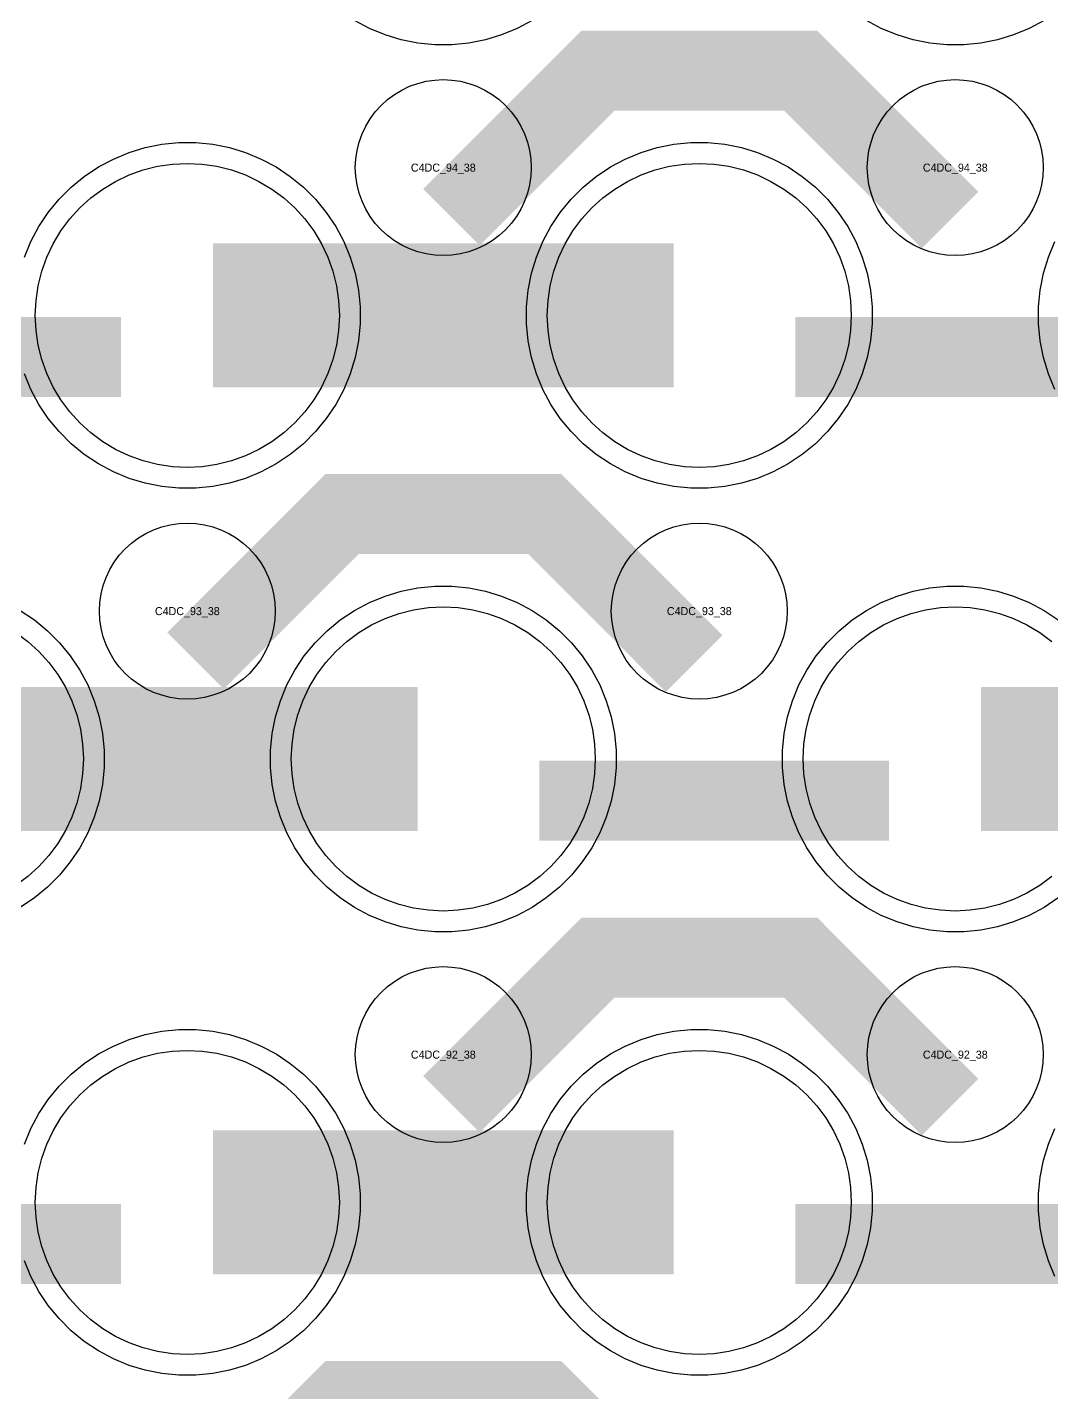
# Model space of a CAD drawing. Extents: x -11880 to 11880, y -14992 to 14992.
# Drawn here: x 110 to 430.1, y -2151.1 to -1724.5 of the extents above; entities that cross this region are included whole.
import ezdxf
from ezdxf.enums import TextEntityAlignment as Align

# ---------------------------------------------------------------- set-up
doc = ezdxf.new("R2010")
doc.units = 0
doc.header["$MEASUREMENT"] = 0
for name, color, linetype in [('GDS_775_DT_237', 138, 'CONTINUOUS'), ('RDL1_FS', 34, 'CONTINUOUS'), ('RDL_BS', 160, 'CONTINUOUS')]:
    doc.layers.add(name, color=color, linetype=linetype)

msp = doc.modelspace()

# ---------------------------------------------------------------- linework, layer by layer
at = {"layer": 'RDL1_FS', "color": 11, "true_color": 0xf27172}
for points in [[(160, -1862.049), (155.343, -1861.82), (150.732, -1861.136), (146.209, -1860.004), (141.819, -1858.432), (137.605, -1856.44), (133.605, -1854.042), (129.86, -1851.264), (126.406, -1848.134), (123.276, -1844.68), (120.498, -1840.935), (118.1, -1836.935), (116.108, -1832.721), (114.536, -1828.331), (113.404, -1823.808), (112.72, -1819.197), (112.491, -1814.54), (112.72, -1809.883), (113.404, -1805.272), (114.536, -1800.749), (116.108, -1796.359), (118.1, -1792.145), (120.498, -1788.145), (123.276, -1784.4), (126.406, -1780.946), (129.86, -1777.816), (133.605, -1775.038), (137.605, -1772.64), (141.819, -1770.648), (146.209, -1769.076), (150.732, -1767.944), (155.343, -1767.26), (160, -1767.031), (164.657, -1767.26), (169.268, -1767.944), (173.791, -1769.076), (178.181, -1770.648), (182.395, -1772.64), (186.395, -1775.038), (190.14, -1777.816), (193.594, -1780.946), (196.724, -1784.4), (199.502, -1788.145), (201.9, -1792.145), (203.892, -1796.359), (205.464, -1800.749), (206.596, -1805.272), (207.28, -1809.883), (207.509, -1814.54), (207.28, -1819.197), (206.596, -1823.808), (205.464, -1828.331), (203.892, -1832.721), (201.9, -1836.935), (199.502, -1840.935), (196.724, -1844.68), (193.594, -1848.134), (190.14, -1851.264), (186.395, -1854.042), (182.395, -1856.44), (178.181, -1858.432), (173.791, -1860.004), (169.268, -1861.136), (164.657, -1861.82)], [(320, -1862.049), (315.343, -1861.82), (310.732, -1861.136), (306.209, -1860.004), (301.819, -1858.432), (297.605, -1856.44), (293.605, -1854.042), (289.86, -1851.264), (286.406, -1848.134), (283.276, -1844.68), (280.498, -1840.935), (278.1, -1836.935), (276.108, -1832.721), (274.536, -1828.331), (273.404, -1823.808), (272.72, -1819.197), (272.491, -1814.54), (272.72, -1809.883), (273.404, -1805.272), (274.536, -1800.749), (276.108, -1796.359), (278.1, -1792.145), (280.498, -1788.145), (283.276, -1784.4), (286.406, -1780.946), (289.86, -1777.816), (293.605, -1775.038), (297.605, -1772.64), (301.819, -1770.648), (306.209, -1769.076), (310.732, -1767.944), (315.343, -1767.26), (320, -1767.031), (324.657, -1767.26), (329.268, -1767.944), (333.791, -1769.076), (338.181, -1770.648), (342.395, -1772.64), (346.395, -1775.038), (350.14, -1777.816), (353.594, -1780.946), (356.724, -1784.4), (359.502, -1788.145), (361.9, -1792.145), (363.892, -1796.359), (365.464, -1800.749), (366.596, -1805.272), (367.28, -1809.883), (367.509, -1814.54), (367.28, -1819.197), (366.596, -1823.808), (365.464, -1828.331), (363.892, -1832.721), (361.9, -1836.935), (359.502, -1840.935), (356.724, -1844.68), (353.594, -1848.134), (350.14, -1851.264), (346.395, -1854.042), (342.395, -1856.44), (338.181, -1858.432), (333.791, -1860.004), (329.268, -1861.136), (324.657, -1861.82)]]:
    msp.add_lwpolyline(points, close=True, dxfattribs=at)
for points in [[(168.002, -1814.54, 45, 45, 0), (240.002, -1814.54, 45, 45, 0)], [(240.002, -1814.54, 45, 45, 0), (312.002, -1814.54, 45, 45, 0)]]:
    msp.add_lwpolyline(points, format="xyseb", dxfattribs=at)
at = {"layer": 'RDL1_FS'}
for points in [[(240, -2000.614), (235.343, -2000.385), (230.732, -1999.701), (226.209, -1998.569), (221.819, -1996.997), (217.605, -1995.005), (213.605, -1992.607), (209.86, -1989.829), (206.406, -1986.699), (203.276, -1983.245), (200.498, -1979.5), (198.1, -1975.5), (196.108, -1971.286), (194.536, -1966.896), (193.404, -1962.373), (192.72, -1957.762), (192.491, -1953.105), (192.72, -1948.448), (193.404, -1943.837), (194.536, -1939.314), (196.108, -1934.924), (198.1, -1930.71), (200.498, -1926.71), (203.276, -1922.965), (206.406, -1919.511), (209.86, -1916.381), (213.605, -1913.603), (217.605, -1911.205), (221.819, -1909.213), (226.209, -1907.641), (230.732, -1906.509), (235.343, -1905.825), (240, -1905.596), (244.657, -1905.825), (249.268, -1906.509), (253.791, -1907.641), (258.181, -1909.213), (262.395, -1911.205), (266.395, -1913.603), (270.14, -1916.381), (273.594, -1919.511), (276.724, -1922.965), (279.502, -1926.71), (281.9, -1930.71), (283.892, -1934.924), (285.464, -1939.314), (286.596, -1943.837), (287.28, -1948.448), (287.509, -1953.105), (287.28, -1957.762), (286.596, -1962.373), (285.464, -1966.896), (283.892, -1971.286), (281.9, -1975.5), (279.502, -1979.5), (276.724, -1983.245), (273.594, -1986.699), (270.14, -1989.829), (266.395, -1992.607), (262.395, -1995.005), (258.181, -1996.997), (253.791, -1998.569), (249.268, -1999.701), (244.657, -2000.385)], [(160, -2139.179), (155.343, -2138.95), (150.732, -2138.266), (146.209, -2137.134), (141.819, -2135.562), (137.605, -2133.57), (133.605, -2131.172), (129.86, -2128.394), (126.406, -2125.264), (123.276, -2121.81), (120.498, -2118.065), (118.1, -2114.065), (116.108, -2109.851), (114.536, -2105.461), (113.404, -2100.938), (112.72, -2096.327), (112.491, -2091.67), (112.72, -2087.013), (113.404, -2082.402), (114.536, -2077.879), (116.108, -2073.489), (118.1, -2069.275), (120.498, -2065.275), (123.276, -2061.53), (126.406, -2058.076), (129.86, -2054.946), (133.605, -2052.168), (137.605, -2049.77), (141.819, -2047.778), (146.209, -2046.206), (150.732, -2045.074), (155.343, -2044.39), (160, -2044.161), (164.657, -2044.39), (169.268, -2045.074), (173.791, -2046.206), (178.181, -2047.778), (182.395, -2049.77), (186.395, -2052.168), (190.14, -2054.946), (193.594, -2058.076), (196.724, -2061.53), (199.502, -2065.275), (201.9, -2069.275), (203.892, -2073.489), (205.464, -2077.879), (206.596, -2082.402), (207.28, -2087.013), (207.509, -2091.67), (207.28, -2096.327), (206.596, -2100.938), (205.464, -2105.461), (203.892, -2109.851), (201.9, -2114.065), (199.502, -2118.065), (196.724, -2121.81), (193.594, -2125.264), (190.14, -2128.394), (186.395, -2131.172), (182.395, -2133.57), (178.181, -2135.562), (173.791, -2137.134), (169.268, -2138.266), (164.657, -2138.95)], [(320, -2139.179), (315.343, -2138.95), (310.732, -2138.266), (306.209, -2137.134), (301.819, -2135.562), (297.605, -2133.57), (293.605, -2131.172), (289.86, -2128.394), (286.406, -2125.264), (283.276, -2121.81), (280.498, -2118.065), (278.1, -2114.065), (276.108, -2109.851), (274.536, -2105.461), (273.404, -2100.938), (272.72, -2096.327), (272.491, -2091.67), (272.72, -2087.013), (273.404, -2082.402), (274.536, -2077.879), (276.108, -2073.489), (278.1, -2069.275), (280.498, -2065.275), (283.276, -2061.53), (286.406, -2058.076), (289.86, -2054.946), (293.605, -2052.168), (297.605, -2049.77), (301.819, -2047.778), (306.209, -2046.206), (310.732, -2045.074), (315.343, -2044.39), (320, -2044.161), (324.657, -2044.39), (329.268, -2045.074), (333.791, -2046.206), (338.181, -2047.778), (342.395, -2049.77), (346.395, -2052.168), (350.14, -2054.946), (353.594, -2058.076), (356.724, -2061.53), (359.502, -2065.275), (361.9, -2069.275), (363.892, -2073.489), (365.464, -2077.879), (366.596, -2082.402), (367.28, -2087.013), (367.509, -2091.67), (367.28, -2096.327), (366.596, -2100.938), (365.464, -2105.461), (363.892, -2109.851), (361.9, -2114.065), (359.502, -2118.065), (356.724, -2121.81), (353.594, -2125.264), (350.14, -2128.394), (346.395, -2131.172), (342.395, -2133.57), (338.181, -2135.562), (333.791, -2137.134), (329.268, -2138.266), (324.657, -2138.95)]]:
    msp.add_lwpolyline(points, close=True, dxfattribs=at)
for points in [[(430.14, -1989.829), (426.395, -1992.607), (422.395, -1995.005), (418.181, -1996.997), (413.791, -1998.569), (409.268, -1999.701), (404.657, -2000.385), (400, -2000.614), (395.343, -2000.385), (390.732, -1999.701), (386.209, -1998.569), (381.819, -1996.997), (377.605, -1995.005), (373.605, -1992.607), (369.86, -1989.829), (366.406, -1986.699), (363.276, -1983.245), (360.498, -1979.5), (358.1, -1975.5), (356.108, -1971.286), (354.536, -1966.896), (353.404, -1962.373), (352.72, -1957.762), (352.491, -1953.105), (352.72, -1948.448), (353.404, -1943.837), (354.536, -1939.314), (356.108, -1934.924), (358.1, -1930.71), (360.498, -1926.71), (363.276, -1922.965), (366.406, -1919.511), (369.86, -1916.381), (373.605, -1913.603), (377.605, -1911.205), (381.819, -1909.213), (386.209, -1907.641), (390.732, -1906.509), (395.343, -1905.825), (400, -1905.596), (404.657, -1905.825), (409.268, -1906.509), (413.791, -1907.641), (418.181, -1909.213), (422.395, -1911.205), (426.395, -1913.603), (430.14, -1916.381)], [(106.395, -1913.603), (110.14, -1916.381), (113.594, -1919.511), (116.724, -1922.965), (119.502, -1926.71), (121.9, -1930.71), (123.892, -1934.924), (125.464, -1939.314), (126.596, -1943.837), (127.28, -1948.448), (127.509, -1953.105), (127.28, -1957.762), (126.596, -1962.373), (125.464, -1966.896), (123.892, -1971.286), (121.9, -1975.5), (119.502, -1979.5), (116.724, -1983.245), (113.594, -1986.699), (110.14, -1989.829), (106.395, -1992.607)]]:
    msp.add_lwpolyline(points, dxfattribs=at)
for points in [[(88.002, -1953.105, 45, 45, 0), (160.002, -1953.105, 45, 45, 0)], [(160.002, -1953.105, 45, 45, 0), (232.002, -1953.105, 45, 45, 0)], [(408.002, -1953.105, 45, 45, 0), (480.002, -1953.105, 45, 45, 0)], [(168.002, -2091.67, 45, 45, 0), (240.002, -2091.67, 45, 45, 0)], [(240.002, -2091.67, 45, 45, 0), (312.002, -2091.67, 45, 45, 0)]]:
    msp.add_lwpolyline(points, format="xyseb", dxfattribs=at)
at = {"layer": 'RDL_BS'}
for points in [[(267.777, -1722.363), (263.115, -1724.855), (258.205, -1726.886), (253.165, -1728.417), (247.938, -1729.463), (242.644, -1729.98), (237.356, -1729.98), (232.062, -1729.463), (226.835, -1728.417), (221.795, -1726.886), (216.885, -1724.855), (212.223, -1722.363)], [(427.777, -1722.363), (423.115, -1724.855), (418.205, -1726.886), (413.165, -1728.417), (407.938, -1729.463), (402.644, -1729.98), (397.356, -1729.98), (392.062, -1729.463), (386.835, -1728.417), (381.795, -1726.886), (376.885, -1724.855), (372.223, -1722.363)], [(432.191, -1996.541), (427.777, -1999.488), (423.115, -2001.98), (418.205, -2004.011), (413.165, -2005.542), (407.938, -2006.588), (402.644, -2007.105), (397.356, -2007.105), (392.062, -2006.588), (386.835, -2005.542), (381.795, -2004.011), (376.885, -2001.98), (372.223, -1999.488), (367.809, -1996.541), (363.708, -1993.179), (359.926, -1989.397), (356.564, -1985.296), (353.617, -1980.882), (351.125, -1976.22), (349.094, -1971.31), (347.563, -1966.27), (346.517, -1961.043), (346, -1955.749), (346, -1950.461), (346.517, -1945.167), (347.563, -1939.94), (349.094, -1934.9), (351.125, -1929.99), (353.617, -1925.328), (356.564, -1920.914), (359.926, -1916.813), (363.708, -1913.031), (367.809, -1909.669), (372.223, -1906.722), (376.885, -1904.23), (381.795, -1902.199), (386.835, -1900.668), (392.062, -1899.622), (397.356, -1899.105), (402.644, -1899.105), (407.938, -1899.622), (413.165, -1900.668), (418.205, -1902.199), (423.115, -1904.23), (427.777, -1906.722), (432.191, -1909.669)], [(107.777, -1906.722), (112.191, -1909.669), (116.292, -1913.031), (120.074, -1916.813), (123.436, -1920.914), (126.383, -1925.328), (128.875, -1929.99), (130.906, -1934.9), (132.437, -1939.94), (133.483, -1945.167), (134, -1950.461), (134, -1955.749), (133.483, -1961.043), (132.437, -1966.27), (130.906, -1971.31), (128.875, -1976.22), (126.383, -1980.882), (123.436, -1985.296), (120.074, -1989.397), (116.292, -1993.179), (112.191, -1996.541), (107.777, -1999.488)], [(109.094, -2073.465), (111.125, -2068.555), (113.617, -2063.893), (116.564, -2059.479), (119.926, -2055.378), (123.708, -2051.596), (127.809, -2048.234), (132.223, -2045.287), (136.885, -2042.795), (141.795, -2040.764), (146.835, -2039.233), (152.062, -2038.187), (157.356, -2037.67), (162.644, -2037.67), (167.938, -2038.187), (173.165, -2039.233), (178.205, -2040.764), (183.115, -2042.795), (187.777, -2045.287), (192.191, -2048.234), (196.292, -2051.596), (200.074, -2055.378), (203.436, -2059.479), (206.383, -2063.893), (208.875, -2068.555), (210.906, -2073.465), (212.437, -2078.505), (213.483, -2083.732), (214, -2089.026), (214, -2094.314), (213.483, -2099.608), (212.437, -2104.835), (210.906, -2109.875), (208.875, -2114.785), (206.383, -2119.447), (203.436, -2123.861), (200.074, -2127.962), (196.292, -2131.744), (192.191, -2135.106), (187.777, -2138.053), (183.115, -2140.545), (178.205, -2142.576), (173.165, -2144.107), (167.938, -2145.153), (162.644, -2145.67), (157.356, -2145.67), (152.062, -2145.153), (146.835, -2144.107), (141.795, -2142.576), (136.885, -2140.545), (132.223, -2138.053), (127.809, -2135.106), (123.708, -2131.744), (119.926, -2127.962), (116.564, -2123.861), (113.617, -2119.447), (111.125, -2114.785), (109.094, -2109.875)], [(431.125, -2114.785), (429.094, -2109.875), (427.563, -2104.835), (426.517, -2099.608), (426, -2094.314), (426, -2089.026), (426.517, -2083.732), (427.563, -2078.505), (429.094, -2073.465), (431.125, -2068.555)]]:
    msp.add_lwpolyline(points, dxfattribs=at)
for points in [[(242.562, -1783.854, 25, 25, 0), (288.377, -1738.039, 25, 25, 0), (321.93, -1738.039, 25, 25, 0)], [(398.401, -1784.753, 25, 25, 0), (351.687, -1738.039, 25, 25, 0), (321.929, -1738.039, 25, 25, 0)], [(162.562, -1922.419, 25, 25, 0), (208.377, -1876.604, 25, 25, 0), (241.93, -1876.604, 25, 25, 0)], [(318.401, -1923.318, 25, 25, 0), (271.687, -1876.604, 25, 25, 0), (241.929, -1876.604, 25, 25, 0)], [(270.016, -1966.118, 25, 25, 0), (379.281, -1966.118, 25, 25, 0)], [(242.562, -2060.984, 25, 25, 0), (288.377, -2015.169, 25, 25, 0), (321.93, -2015.169, 25, 25, 0)], [(398.401, -2061.883, 25, 25, 0), (351.687, -2015.169, 25, 25, 0), (321.929, -2015.169, 25, 25, 0)], [(30.016, -2104.683, 25, 25, 0), (139.281, -2104.683, 25, 25, 0)], [(350.016, -2104.683, 25, 25, 0), (459.281, -2104.683, 25, 25, 0)], [(162.562, -2199.549, 25, 25, 0), (208.377, -2153.734, 25, 25, 0), (241.93, -2153.734, 25, 25, 0)], [(318.401, -2200.448, 25, 25, 0), (271.687, -2153.734, 25, 25, 0), (241.929, -2153.734, 25, 25, 0)]]:
    msp.add_lwpolyline(points, format="xyseb", dxfattribs=at)
for points in [[(240, -1795.846), (237.307, -1795.714), (234.635, -1795.318), (232.016, -1794.661), (229.481, -1793.754), (227.044, -1792.602), (224.72, -1791.209), (222.557, -1789.606), (220.558, -1787.794), (218.746, -1785.795), (217.143, -1783.632), (215.75, -1781.308), (214.598, -1778.871), (213.691, -1776.336), (213.034, -1773.717), (212.638, -1771.045), (212.506, -1768.352), (212.638, -1765.659), (213.034, -1762.987), (213.691, -1760.368), (214.598, -1757.833), (215.75, -1755.396), (217.143, -1753.072), (218.746, -1750.909), (220.558, -1748.91), (222.557, -1747.098), (224.72, -1745.495), (227.044, -1744.102), (229.481, -1742.95), (232.016, -1742.043), (234.635, -1741.386), (237.307, -1740.99), (240, -1740.858), (242.693, -1740.99), (245.365, -1741.386), (247.984, -1742.043), (250.519, -1742.95), (252.956, -1744.102), (255.28, -1745.495), (257.443, -1747.098), (259.442, -1748.91), (261.254, -1750.909), (262.857, -1753.072), (264.25, -1755.396), (265.402, -1757.833), (266.309, -1760.368), (266.966, -1762.987), (267.362, -1765.659), (267.494, -1768.352), (267.362, -1771.045), (266.966, -1773.717), (266.309, -1776.336), (265.402, -1778.871), (264.25, -1781.308), (262.857, -1783.632), (261.254, -1785.795), (259.442, -1787.794), (257.443, -1789.606), (255.28, -1791.209), (252.956, -1792.602), (250.519, -1793.754), (247.984, -1794.661), (245.365, -1795.318), (242.693, -1795.714)], [(400, -1795.846), (397.307, -1795.714), (394.635, -1795.318), (392.016, -1794.661), (389.481, -1793.754), (387.044, -1792.602), (384.72, -1791.209), (382.557, -1789.606), (380.558, -1787.794), (378.746, -1785.795), (377.143, -1783.632), (375.75, -1781.308), (374.598, -1778.871), (373.691, -1776.336), (373.034, -1773.717), (372.638, -1771.045), (372.506, -1768.352), (372.638, -1765.659), (373.034, -1762.987), (373.691, -1760.368), (374.598, -1757.833), (375.75, -1755.396), (377.143, -1753.072), (378.746, -1750.909), (380.558, -1748.91), (382.557, -1747.098), (384.72, -1745.495), (387.044, -1744.102), (389.481, -1742.95), (392.016, -1742.043), (394.635, -1741.386), (397.307, -1740.99), (400, -1740.858), (402.693, -1740.99), (405.365, -1741.386), (407.984, -1742.043), (410.519, -1742.95), (412.956, -1744.102), (415.28, -1745.495), (417.443, -1747.098), (419.442, -1748.91), (421.254, -1750.909), (422.857, -1753.072), (424.25, -1755.396), (425.402, -1757.833), (426.309, -1760.368), (426.966, -1762.987), (427.362, -1765.659), (427.494, -1768.352), (427.362, -1771.045), (426.966, -1773.717), (426.309, -1776.336), (425.402, -1778.871), (424.25, -1781.308), (422.857, -1783.632), (421.254, -1785.795), (419.442, -1787.794), (417.443, -1789.606), (415.28, -1791.209), (412.956, -1792.602), (410.519, -1793.754), (407.984, -1794.661), (405.365, -1795.318), (402.693, -1795.714)], [(160, -1934.411), (157.307, -1934.279), (154.635, -1933.883), (152.016, -1933.226), (149.481, -1932.319), (147.044, -1931.167), (144.72, -1929.774), (142.557, -1928.171), (140.558, -1926.359), (138.746, -1924.36), (137.143, -1922.197), (135.75, -1919.873), (134.598, -1917.436), (133.691, -1914.901), (133.034, -1912.282), (132.638, -1909.61), (132.506, -1906.917), (132.638, -1904.224), (133.034, -1901.552), (133.691, -1898.933), (134.598, -1896.398), (135.75, -1893.961), (137.143, -1891.637), (138.746, -1889.474), (140.558, -1887.475), (142.557, -1885.663), (144.72, -1884.06), (147.044, -1882.667), (149.481, -1881.515), (152.016, -1880.608), (154.635, -1879.951), (157.307, -1879.555), (160, -1879.423), (162.693, -1879.555), (165.365, -1879.951), (167.984, -1880.608), (170.519, -1881.515), (172.956, -1882.667), (175.28, -1884.06), (177.443, -1885.663), (179.442, -1887.475), (181.254, -1889.474), (182.857, -1891.637), (184.25, -1893.961), (185.402, -1896.398), (186.309, -1898.933), (186.966, -1901.552), (187.362, -1904.224), (187.494, -1906.917), (187.362, -1909.61), (186.966, -1912.282), (186.309, -1914.901), (185.402, -1917.436), (184.25, -1919.873), (182.857, -1922.197), (181.254, -1924.36), (179.442, -1926.359), (177.443, -1928.171), (175.28, -1929.774), (172.956, -1931.167), (170.519, -1932.319), (167.984, -1933.226), (165.365, -1933.883), (162.693, -1934.279)], [(320, -1934.411), (317.307, -1934.279), (314.635, -1933.883), (312.016, -1933.226), (309.481, -1932.319), (307.044, -1931.167), (304.72, -1929.774), (302.557, -1928.171), (300.558, -1926.359), (298.746, -1924.36), (297.143, -1922.197), (295.75, -1919.873), (294.598, -1917.436), (293.691, -1914.901), (293.034, -1912.282), (292.638, -1909.61), (292.506, -1906.917), (292.638, -1904.224), (293.034, -1901.552), (293.691, -1898.933), (294.598, -1896.398), (295.75, -1893.961), (297.143, -1891.637), (298.746, -1889.474), (300.558, -1887.475), (302.557, -1885.663), (304.72, -1884.06), (307.044, -1882.667), (309.481, -1881.515), (312.016, -1880.608), (314.635, -1879.951), (317.307, -1879.555), (320, -1879.423), (322.693, -1879.555), (325.365, -1879.951), (327.984, -1880.608), (330.519, -1881.515), (332.956, -1882.667), (335.28, -1884.06), (337.443, -1885.663), (339.442, -1887.475), (341.254, -1889.474), (342.857, -1891.637), (344.25, -1893.961), (345.402, -1896.398), (346.309, -1898.933), (346.966, -1901.552), (347.362, -1904.224), (347.494, -1906.917), (347.362, -1909.61), (346.966, -1912.282), (346.309, -1914.901), (345.402, -1917.436), (344.25, -1919.873), (342.857, -1922.197), (341.254, -1924.36), (339.442, -1926.359), (337.443, -1928.171), (335.28, -1929.774), (332.956, -1931.167), (330.519, -1932.319), (327.984, -1933.226), (325.365, -1933.883), (322.693, -1934.279)], [(237.356, -2007.105), (232.062, -2006.588), (226.835, -2005.542), (221.795, -2004.011), (216.885, -2001.98), (212.223, -1999.488), (207.809, -1996.541), (203.708, -1993.179), (199.926, -1989.397), (196.564, -1985.296), (193.617, -1980.882), (191.125, -1976.22), (189.094, -1971.31), (187.563, -1966.27), (186.517, -1961.043), (186, -1955.749), (186, -1950.461), (186.517, -1945.167), (187.563, -1939.94), (189.094, -1934.9), (191.125, -1929.99), (193.617, -1925.328), (196.564, -1920.914), (199.926, -1916.813), (203.708, -1913.031), (207.809, -1909.669), (212.223, -1906.722), (216.885, -1904.23), (221.795, -1902.199), (226.835, -1900.668), (232.062, -1899.622), (237.356, -1899.105), (242.644, -1899.105), (247.938, -1899.622), (253.165, -1900.668), (258.205, -1902.199), (263.115, -1904.23), (267.777, -1906.722), (272.191, -1909.669), (276.292, -1913.031), (280.074, -1916.813), (283.436, -1920.914), (286.383, -1925.328), (288.875, -1929.99), (290.906, -1934.9), (292.437, -1939.94), (293.483, -1945.167), (294, -1950.461), (294, -1955.749), (293.483, -1961.043), (292.437, -1966.27), (290.906, -1971.31), (288.875, -1976.22), (286.383, -1980.882), (283.436, -1985.296), (280.074, -1989.397), (276.292, -1993.179), (272.191, -1996.541), (267.777, -1999.488), (263.115, -2001.98), (258.205, -2004.011), (253.165, -2005.542), (247.938, -2006.588), (242.644, -2007.105)], [(240, -2072.976), (237.307, -2072.844), (234.635, -2072.448), (232.016, -2071.791), (229.481, -2070.884), (227.044, -2069.732), (224.72, -2068.339), (222.557, -2066.736), (220.558, -2064.924), (218.746, -2062.925), (217.143, -2060.762), (215.75, -2058.438), (214.598, -2056.001), (213.691, -2053.466), (213.034, -2050.847), (212.638, -2048.175), (212.506, -2045.482), (212.638, -2042.789), (213.034, -2040.117), (213.691, -2037.498), (214.598, -2034.963), (215.75, -2032.526), (217.143, -2030.202), (218.746, -2028.039), (220.558, -2026.04), (222.557, -2024.228), (224.72, -2022.625), (227.044, -2021.232), (229.481, -2020.08), (232.016, -2019.173), (234.635, -2018.516), (237.307, -2018.12), (240, -2017.988), (242.693, -2018.12), (245.365, -2018.516), (247.984, -2019.173), (250.519, -2020.08), (252.956, -2021.232), (255.28, -2022.625), (257.443, -2024.228), (259.442, -2026.04), (261.254, -2028.039), (262.857, -2030.202), (264.25, -2032.526), (265.402, -2034.963), (266.309, -2037.498), (266.966, -2040.117), (267.362, -2042.789), (267.494, -2045.482), (267.362, -2048.175), (266.966, -2050.847), (266.309, -2053.466), (265.402, -2056.001), (264.25, -2058.438), (262.857, -2060.762), (261.254, -2062.925), (259.442, -2064.924), (257.443, -2066.736), (255.28, -2068.339), (252.956, -2069.732), (250.519, -2070.884), (247.984, -2071.791), (245.365, -2072.448), (242.693, -2072.844)], [(400, -2072.976), (397.307, -2072.844), (394.635, -2072.448), (392.016, -2071.791), (389.481, -2070.884), (387.044, -2069.732), (384.72, -2068.339), (382.557, -2066.736), (380.558, -2064.924), (378.746, -2062.925), (377.143, -2060.762), (375.75, -2058.438), (374.598, -2056.001), (373.691, -2053.466), (373.034, -2050.847), (372.638, -2048.175), (372.506, -2045.482), (372.638, -2042.789), (373.034, -2040.117), (373.691, -2037.498), (374.598, -2034.963), (375.75, -2032.526), (377.143, -2030.202), (378.746, -2028.039), (380.558, -2026.04), (382.557, -2024.228), (384.72, -2022.625), (387.044, -2021.232), (389.481, -2020.08), (392.016, -2019.173), (394.635, -2018.516), (397.307, -2018.12), (400, -2017.988), (402.693, -2018.12), (405.365, -2018.516), (407.984, -2019.173), (410.519, -2020.08), (412.956, -2021.232), (415.28, -2022.625), (417.443, -2024.228), (419.442, -2026.04), (421.254, -2028.039), (422.857, -2030.202), (424.25, -2032.526), (425.402, -2034.963), (426.309, -2037.498), (426.966, -2040.117), (427.362, -2042.789), (427.494, -2045.482), (427.362, -2048.175), (426.966, -2050.847), (426.309, -2053.466), (425.402, -2056.001), (424.25, -2058.438), (422.857, -2060.762), (421.254, -2062.925), (419.442, -2064.924), (417.443, -2066.736), (415.28, -2068.339), (412.956, -2069.732), (410.519, -2070.884), (407.984, -2071.791), (405.365, -2072.448), (402.693, -2072.844)], [(317.356, -2145.67), (312.062, -2145.153), (306.835, -2144.107), (301.795, -2142.576), (296.885, -2140.545), (292.223, -2138.053), (287.809, -2135.106), (283.708, -2131.744), (279.926, -2127.962), (276.564, -2123.861), (273.617, -2119.447), (271.125, -2114.785), (269.094, -2109.875), (267.563, -2104.835), (266.517, -2099.608), (266, -2094.314), (266, -2089.026), (266.517, -2083.732), (267.563, -2078.505), (269.094, -2073.465), (271.125, -2068.555), (273.617, -2063.893), (276.564, -2059.479), (279.926, -2055.378), (283.708, -2051.596), (287.809, -2048.234), (292.223, -2045.287), (296.885, -2042.795), (301.795, -2040.764), (306.835, -2039.233), (312.062, -2038.187), (317.356, -2037.67), (322.644, -2037.67), (327.938, -2038.187), (333.165, -2039.233), (338.205, -2040.764), (343.115, -2042.795), (347.777, -2045.287), (352.191, -2048.234), (356.292, -2051.596), (360.074, -2055.378), (363.436, -2059.479), (366.383, -2063.893), (368.875, -2068.555), (370.906, -2073.465), (372.437, -2078.505), (373.483, -2083.732), (374, -2089.026), (374, -2094.314), (373.483, -2099.608), (372.437, -2104.835), (370.906, -2109.875), (368.875, -2114.785), (366.383, -2119.447), (363.436, -2123.861), (360.074, -2127.962), (356.292, -2131.744), (352.191, -2135.106), (347.777, -2138.053), (343.115, -2140.545), (338.205, -2142.576), (333.165, -2144.107), (327.938, -2145.153), (322.644, -2145.67)]]:
    msp.add_lwpolyline(points, close=True, dxfattribs=at)
at = {"layer": 'RDL_BS', "color": 11, "true_color": 0xf27172}
for points in [[(109.094, -1796.335), (111.125, -1791.425), (113.617, -1786.763), (116.564, -1782.349), (119.926, -1778.248), (123.708, -1774.466), (127.809, -1771.104), (132.223, -1768.157), (136.885, -1765.665), (141.795, -1763.634), (146.835, -1762.103), (152.062, -1761.057), (157.356, -1760.54), (162.644, -1760.54), (167.938, -1761.057), (173.165, -1762.103), (178.205, -1763.634), (183.115, -1765.665), (187.777, -1768.157), (192.191, -1771.104), (196.292, -1774.466), (200.074, -1778.248), (203.436, -1782.349), (206.383, -1786.763), (208.875, -1791.425), (210.906, -1796.335), (212.437, -1801.375), (213.483, -1806.602), (214, -1811.896), (214, -1817.184), (213.483, -1822.478), (212.437, -1827.705), (210.906, -1832.745), (208.875, -1837.655), (206.383, -1842.317), (203.436, -1846.731), (200.074, -1850.832), (196.292, -1854.614), (192.191, -1857.976), (187.777, -1860.923), (183.115, -1863.415), (178.205, -1865.446), (173.165, -1866.977), (167.938, -1868.023), (162.644, -1868.54), (157.356, -1868.54), (152.062, -1868.023), (146.835, -1866.977), (141.795, -1865.446), (136.885, -1863.415), (132.223, -1860.923), (127.809, -1857.976), (123.708, -1854.614), (119.926, -1850.832), (116.564, -1846.731), (113.617, -1842.317), (111.125, -1837.655), (109.094, -1832.745)], [(431.125, -1837.655), (429.094, -1832.745), (427.563, -1827.705), (426.517, -1822.478), (426, -1817.184), (426, -1811.896), (426.517, -1806.602), (427.563, -1801.375), (429.094, -1796.335), (431.125, -1791.425)]]:
    msp.add_lwpolyline(points, dxfattribs=at)
msp.add_lwpolyline([(317.356, -1868.54), (312.062, -1868.023), (306.835, -1866.977), (301.795, -1865.446), (296.885, -1863.415), (292.223, -1860.923), (287.809, -1857.976), (283.708, -1854.614), (279.926, -1850.832), (276.564, -1846.731), (273.617, -1842.317), (271.125, -1837.655), (269.094, -1832.745), (267.563, -1827.705), (266.517, -1822.478), (266, -1817.184), (266, -1811.896), (266.517, -1806.602), (267.563, -1801.375), (269.094, -1796.335), (271.125, -1791.425), (273.617, -1786.763), (276.564, -1782.349), (279.926, -1778.248), (283.708, -1774.466), (287.809, -1771.104), (292.223, -1768.157), (296.885, -1765.665), (301.795, -1763.634), (306.835, -1762.103), (312.062, -1761.057), (317.356, -1760.54), (322.644, -1760.54), (327.938, -1761.057), (333.165, -1762.103), (338.205, -1763.634), (343.115, -1765.665), (347.777, -1768.157), (352.191, -1771.104), (356.292, -1774.466), (360.074, -1778.248), (363.436, -1782.349), (366.383, -1786.763), (368.875, -1791.425), (370.906, -1796.335), (372.437, -1801.375), (373.483, -1806.602), (374, -1811.896), (374, -1817.184), (373.483, -1822.478), (372.437, -1827.705), (370.906, -1832.745), (368.875, -1837.655), (366.383, -1842.317), (363.436, -1846.731), (360.074, -1850.832), (356.292, -1854.614), (352.191, -1857.976), (347.777, -1860.923), (343.115, -1863.415), (338.205, -1865.446), (333.165, -1866.977), (327.938, -1868.023), (322.644, -1868.54)], close=True, dxfattribs=at)
for points in [[(30.016, -1827.553, 25, 25, 0), (139.281, -1827.553, 25, 25, 0)], [(350.016, -1827.553, 25, 25, 0), (459.281, -1827.553, 25, 25, 0)]]:
    msp.add_lwpolyline(points, format="xyseb", dxfattribs=at)

# ---------------------------------------------------------------- texts
at = {"layer": 'GDS_775_DT_237'}
for s, p in [('C4DC_94_38', (240, -1768.352)), ('C4DC_94_38', (240, -1768.352)), ('C4DC_94_38', (400, -1768.352)), ('C4DC_94_38', (400, -1768.352)), ('C4DC_93_38', (160, -1906.917)), ('C4DC_93_38', (160, -1906.917)), ('C4DC_93_38', (320, -1906.917)), ('C4DC_93_38', (320, -1906.917)), ('C4DC_92_38', (240, -2045.482)), ('C4DC_92_38', (240, -2045.482)), ('C4DC_92_38', (400, -2045.482)), ('C4DC_92_38', (400, -2045.482))]:
    msp.add_text(s, height=2.5, dxfattribs=at).set_placement(p, align=Align.MIDDLE_CENTER)

doc.saveas('drawing.dxf')
